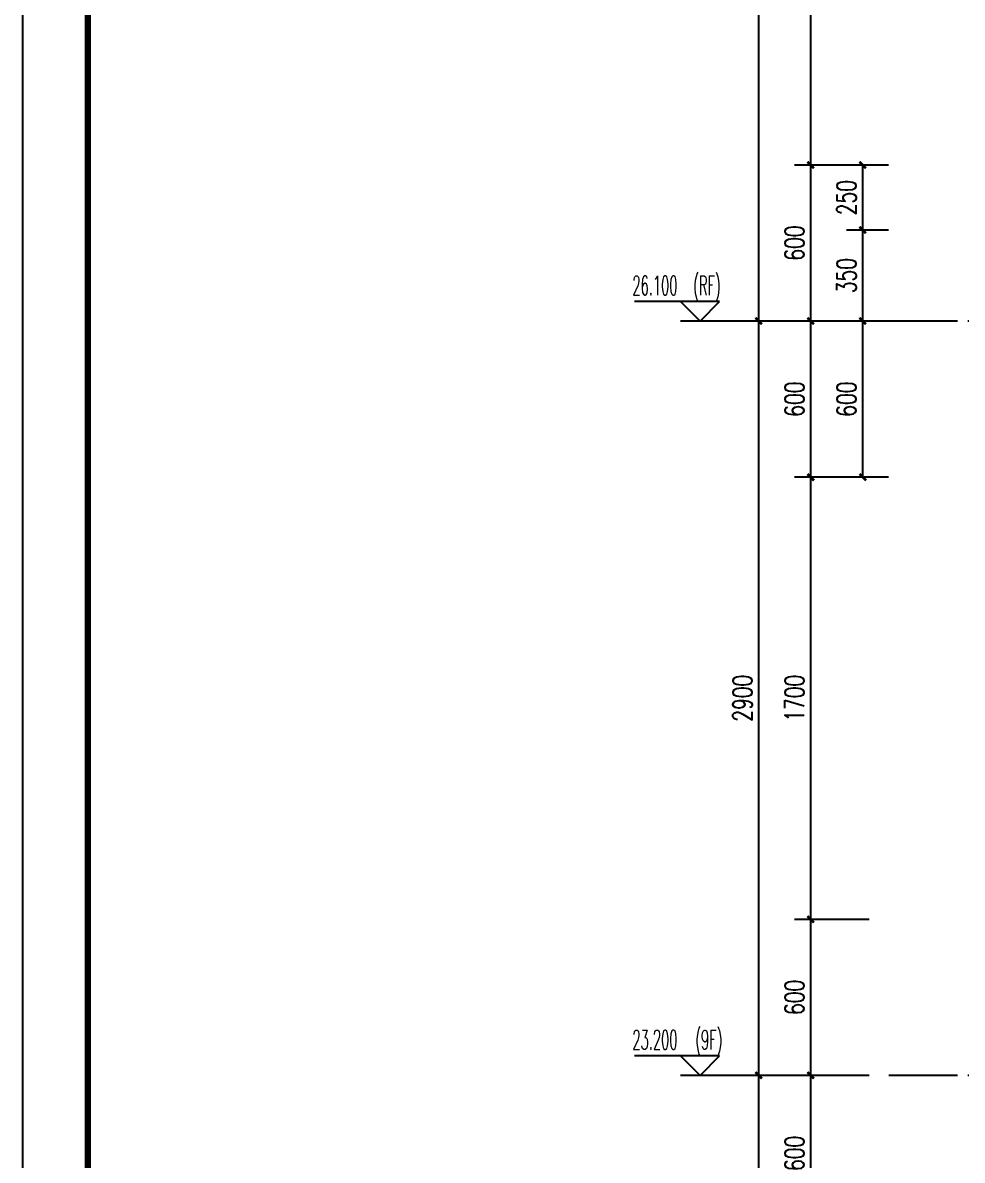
# Model space of a CAD drawing. Extents: x 393367 to 3005760, y 4998 to 826018.
# Drawn here: x 2828155 to 2831768, y 454917 to 459290 of the extents above; entities that cross this region are included whole.
import ezdxf

# ---------------------------------------------------------------- set-up
doc = ezdxf.new("R2010")
doc.units = 0
doc.header["$LTSCALE"] = 1000
doc.linetypes.add('DOTE', pattern=[2.42, 2, -0.2, 0.02, -0.2])
doc.layers.get('0').update_dxf_attribs({"linetype": 'CONTINUOUS'})
doc.layers.get('Defpoints').update_dxf_attribs({"linetype": 'CONTINUOUS'})
for name, color, linetype in [('DIM_ELEV', 3, 'CONTINUOUS'), ('DOTE', 8, 'DOTE'), ('PUB_DIM', 3, 'CONTINUOUS'), ('PUB_TEXT', 7, 'CONTINUOUS'), ('图框', 7, 'CONTINUOUS')]:
    doc.layers.add(name, color=color, linetype=linetype)
doc.layers.add('yichutu', color=7, linetype='CONTINUOUS', true_color=0xffffff, plot=False)
doc.styles.add('_TCH_DIM', font='simplex.shx', dxfattribs={"width": 0.65, "bigfont": 'gbcbig.shx'})
doc.styles.add('_TCH_DIM_T3', font='SIMPLEX', dxfattribs={"width": 0.705882, "bigfont": 'GBCBIG'})
doc.dimstyles.new('_TCH_ARCH&&25', dxfattribs={"dimtxt": 74.375, "dimasz": 25, "dimexe": 62.5, "dimexo": 75, "dimgap": 25, "dimtad": 1, "dimdec": 0, "dimzin": 0, "dimdsep": 46, "dimtxsty": '_TCH_DIM_T3', "dimblk": 'ARCHTICK', "dimcen": 0.09, "dimclrt": 7, "dimazin": 2, "dimtfac": 1, "dimtdec": 0, "dimtix": 1, "dimtmove": 2, "dimatfit": 3, "dimfxl": 1, "dimtolj": 1, "dimtzin": 0, "dimarcsym": 0})

# ---------------------------------------------------------------- blocks, each defined once
blk = doc.blocks.new('GFDDDDRG')
at = {"layer": '图框'}
blk.add_lwpolyline([(923309.8, -107437), (923309.8, -159999.5), (893609.8, -159999.5), (893609.8, -107437)], close=True, dxfattribs=at)
blk.add_lwpolyline([(923309.8, -107437), (923309.8, -159999.5), (893609.8, -159999.5), (893609.8, -107437)], close=True, dxfattribs=at)
at = {"layer": '图框', "const_width": 50}
blk.add_lwpolyline([(894109.8, -159499.5), (922809.8, -159499.5), (922809.8, -108687), (894109.8, -108687)], close=True, dxfattribs=at)
blk = doc.blocks.new('A$C5C8026AD')
at = {"layer": 'DIM_ELEV'}
for p, q in [((-150, 5875), (-478, 5875)), ((-225, 5800), (-300, 5875)), ((-225, 5800), (-150, 5875)), ((200, 5800), (-300, 5800)), ((-150, 2975), (-478, 2975)), ((-225, 2900), (-300, 2975)), ((-225, 2900), (-150, 2975)), ((200, 2900), (-300, 2900))]:
    blk.add_line(p, q, dxfattribs=at)
at = {"layer": 'PUB_TEXT', "style": '_TCH_DIM', "width": 0.494118}
for s, p in [('26.100', (-485.5, 5900)), ('(RF)', (-251.8, 5900)), ('23.200', (-485.5, 3000)), ('(9F)', (-243.7, 3000))]:
    blk.add_text(s, height=74.38, dxfattribs=at).set_placement(p)
blk = doc.blocks.new('_ArchTick')
at = {"color": 0, "linetype": 'ByBlock', "const_width": 0.4}
blk.add_lwpolyline([(-0.5, -0.5), (0.5, 0.5)], dxfattribs=at)
blk = doc.blocks.new('*D1150')
at = {"layer": 'Defpoints', "color": 0, "transparency": 16777216}
for p in [(2831384.7, 458742.7), (2831559.3, 458742.7), (2831559.3, 458492.7)]:
    blk.add_point(p, dxfattribs=at)
at = {"layer": 'PUB_DIM', "color": 0, "lineweight": -2, "transparency": 16777216}
for p, q in [((2831484.3, 458742.7), (2831322.2, 458742.7)), ((2831384.7, 458492.7), (2831384.7, 458742.7)), ((2831484.3, 458492.7), (2831322.2, 458492.7))]:
    blk.add_line(p, q, dxfattribs=at)
at = {"layer": 'PUB_DIM', "color": 0, "lineweight": -2, "transparency": 16777216, "xscale": 25, "yscale": 25, "zscale": 25}
for p, rotation in [((2831384.7, 458742.7), 90), ((2831384.7, 458492.7), 270)]:
    blk.add_blockref('_ArchTick', p, dxfattribs=dict(at, rotation=rotation))
at = {"layer": 'PUB_DIM', "color": 7, "transparency": 16777216, "insert": (2831322.5, 458617.7), "char_height": 74.38, "attachment_point": 5, "rotation": 90, "style": '_TCH_DIM_T3'}
blk.add_mtext('\\A1;250', dxfattribs=at)
blk = doc.blocks.new('*D1151')
at = {"layer": 'Defpoints', "color": 0, "transparency": 16777216}
for p in [(2831384.7, 458492.7), (2831559.3, 458492.7), (2831559.3, 458142.7)]:
    blk.add_point(p, dxfattribs=at)
at = {"layer": 'PUB_DIM', "color": 0, "lineweight": -2, "transparency": 16777216}
for p, q in [((2831484.3, 458492.7), (2831322.2, 458492.7)), ((2831384.7, 458142.7), (2831384.7, 458492.7)), ((2831484.3, 458142.7), (2831322.2, 458142.7))]:
    blk.add_line(p, q, dxfattribs=at)
at = {"layer": 'PUB_DIM', "color": 0, "lineweight": -2, "transparency": 16777216, "xscale": 25, "yscale": 25, "zscale": 25}
for p, rotation in [((2831384.7, 458492.7), 90), ((2831384.7, 458142.7), 270)]:
    blk.add_blockref('_ArchTick', p, dxfattribs=dict(at, rotation=rotation))
at = {"layer": 'PUB_DIM', "color": 7, "transparency": 16777216, "insert": (2831322.5, 458317.7), "char_height": 74.38, "attachment_point": 5, "rotation": 90, "style": '_TCH_DIM_T3'}
blk.add_mtext('\\A1;350', dxfattribs=at)
blk = doc.blocks.new('*D1152')
at = {"layer": 'Defpoints', "color": 0, "transparency": 16777216}
for p in [(2831384.7, 458142.7), (2831559.3, 458142.7), (2831559.3, 457542.7)]:
    blk.add_point(p, dxfattribs=at)
at = {"layer": 'PUB_DIM', "color": 0, "lineweight": -2, "transparency": 16777216}
for p, q in [((2831484.3, 458142.7), (2831322.2, 458142.7)), ((2831384.7, 457542.7), (2831384.7, 458142.7)), ((2831484.3, 457542.7), (2831322.2, 457542.7))]:
    blk.add_line(p, q, dxfattribs=at)
at = {"layer": 'PUB_DIM', "color": 0, "lineweight": -2, "transparency": 16777216, "xscale": 25, "yscale": 25, "zscale": 25}
for p, rotation in [((2831384.7, 458142.7), 90), ((2831384.7, 457542.7), 270)]:
    blk.add_blockref('_ArchTick', p, dxfattribs=dict(at, rotation=rotation))
at = {"layer": 'PUB_DIM', "color": 7, "transparency": 16777216, "insert": (2831322.5, 457842.7), "char_height": 74.38, "attachment_point": 5, "rotation": 90, "style": '_TCH_DIM_T3'}
blk.add_mtext('\\A1;600', dxfattribs=at)
blk = doc.blocks.new('*D1179')
at = {"layer": 'Defpoints', "color": 0, "transparency": 16777216}
for p in [(2831184.7, 455242.7), (2831484.7, 455242.7), (2831484.7, 454642.7)]:
    blk.add_point(p, dxfattribs=at)
at = {"layer": 'PUB_DIM', "color": 0, "lineweight": -2, "transparency": 16777216}
for p, q in [((2831409.7, 455242.7), (2831122.2, 455242.7)), ((2831184.7, 454642.7), (2831184.7, 455242.7)), ((2831409.7, 454642.7), (2831122.2, 454642.7))]:
    blk.add_line(p, q, dxfattribs=at)
at = {"layer": 'PUB_DIM', "color": 0, "lineweight": -2, "transparency": 16777216, "xscale": 25, "yscale": 25, "zscale": 25}
for p, rotation in [((2831184.7, 455242.7), 90), ((2831184.7, 454642.7), 270)]:
    blk.add_blockref('_ArchTick', p, dxfattribs=dict(at, rotation=rotation))
at = {"layer": 'PUB_DIM', "color": 7, "transparency": 16777216, "insert": (2831122.5, 454942.7), "char_height": 74.38, "attachment_point": 5, "rotation": 90, "style": '_TCH_DIM_T3'}
blk.add_mtext('\\A1;600', dxfattribs=at)
blk = doc.blocks.new('*D1180')
at = {"layer": 'Defpoints', "color": 0, "transparency": 16777216}
for p in [(2831184.7, 455842.7), (2831484.7, 455842.7), (2831484.7, 455242.7)]:
    blk.add_point(p, dxfattribs=at)
at = {"layer": 'PUB_DIM', "color": 0, "lineweight": -2, "transparency": 16777216}
for p, q in [((2831409.7, 455842.7), (2831122.2, 455842.7)), ((2831184.7, 455242.7), (2831184.7, 455842.7)), ((2831409.7, 455242.7), (2831122.2, 455242.7))]:
    blk.add_line(p, q, dxfattribs=at)
at = {"layer": 'PUB_DIM', "color": 0, "lineweight": -2, "transparency": 16777216, "xscale": 25, "yscale": 25, "zscale": 25}
for p, rotation in [((2831184.7, 455842.7), 90), ((2831184.7, 455242.7), 270)]:
    blk.add_blockref('_ArchTick', p, dxfattribs=dict(at, rotation=rotation))
at = {"layer": 'PUB_DIM', "color": 7, "transparency": 16777216, "insert": (2831122.5, 455542.7), "char_height": 74.38, "attachment_point": 5, "rotation": 90, "style": '_TCH_DIM_T3'}
blk.add_mtext('\\A1;600', dxfattribs=at)
blk = doc.blocks.new('*D1181')
at = {"layer": 'Defpoints', "color": 0, "transparency": 16777216}
for p in [(2831184.7, 457542.7), (2831484.7, 457542.7), (2831484.7, 455842.7)]:
    blk.add_point(p, dxfattribs=at)
at = {"layer": 'PUB_DIM', "color": 0, "lineweight": -2, "transparency": 16777216}
for p, q in [((2831409.7, 457542.7), (2831122.2, 457542.7)), ((2831184.7, 455842.7), (2831184.7, 457542.7)), ((2831409.7, 455842.7), (2831122.2, 455842.7))]:
    blk.add_line(p, q, dxfattribs=at)
at = {"layer": 'PUB_DIM', "color": 0, "lineweight": -2, "transparency": 16777216, "xscale": 25, "yscale": 25, "zscale": 25}
for p, rotation in [((2831184.7, 457542.7), 90), ((2831184.7, 455842.7), 270)]:
    blk.add_blockref('_ArchTick', p, dxfattribs=dict(at, rotation=rotation))
at = {"layer": 'PUB_DIM', "color": 7, "transparency": 16777216, "insert": (2831122.5, 456692.7), "char_height": 74.38, "attachment_point": 5, "rotation": 90, "style": '_TCH_DIM_T3'}
blk.add_mtext('\\A1;1700', dxfattribs=at)
blk = doc.blocks.new('*D1182')
at = {"layer": 'Defpoints', "color": 0, "transparency": 16777216}
for p in [(2831184.7, 458142.7), (2831484.7, 458142.7), (2831484.7, 457542.7)]:
    blk.add_point(p, dxfattribs=at)
at = {"layer": 'PUB_DIM', "color": 0, "lineweight": -2, "transparency": 16777216}
for p, q in [((2831409.7, 458142.7), (2831122.2, 458142.7)), ((2831184.7, 457542.7), (2831184.7, 458142.7)), ((2831409.7, 457542.7), (2831122.2, 457542.7))]:
    blk.add_line(p, q, dxfattribs=at)
at = {"layer": 'PUB_DIM', "color": 0, "lineweight": -2, "transparency": 16777216, "xscale": 25, "yscale": 25, "zscale": 25}
for p, rotation in [((2831184.7, 458142.7), 90), ((2831184.7, 457542.7), 270)]:
    blk.add_blockref('_ArchTick', p, dxfattribs=dict(at, rotation=rotation))
at = {"layer": 'PUB_DIM', "color": 7, "transparency": 16777216, "insert": (2831122.5, 457842.7), "char_height": 74.38, "attachment_point": 5, "rotation": 90, "style": '_TCH_DIM_T3'}
blk.add_mtext('\\A1;600', dxfattribs=at)
blk = doc.blocks.new('*D1183')
at = {"layer": 'Defpoints', "color": 0, "transparency": 16777216}
for p in [(2831184.7, 458742.7), (2831484.7, 458742.7), (2831484.7, 458142.7)]:
    blk.add_point(p, dxfattribs=at)
at = {"layer": 'PUB_DIM', "color": 0, "lineweight": -2, "transparency": 16777216}
for p, q in [((2831409.7, 458742.7), (2831122.2, 458742.7)), ((2831184.7, 458142.7), (2831184.7, 458742.7)), ((2831409.7, 458142.7), (2831122.2, 458142.7))]:
    blk.add_line(p, q, dxfattribs=at)
at = {"layer": 'PUB_DIM', "color": 0, "lineweight": -2, "transparency": 16777216, "xscale": 25, "yscale": 25, "zscale": 25}
for p, rotation in [((2831184.7, 458742.7), 90), ((2831184.7, 458142.7), 270)]:
    blk.add_blockref('_ArchTick', p, dxfattribs=dict(at, rotation=rotation))
at = {"layer": 'PUB_DIM', "color": 7, "transparency": 16777216, "insert": (2831122.5, 458442.7), "char_height": 74.38, "attachment_point": 5, "rotation": 90, "style": '_TCH_DIM_T3'}
blk.add_mtext('\\A1;600', dxfattribs=at)
blk = doc.blocks.new('*D1184')
at = {"layer": 'Defpoints', "color": 0, "transparency": 16777216}
for p in [(2831184.7, 460442.7), (2831484.7, 460442.7), (2831484.7, 458742.7)]:
    blk.add_point(p, dxfattribs=at)
at = {"layer": 'PUB_DIM', "color": 0, "lineweight": -2, "transparency": 16777216}
for p, q in [((2831409.7, 460442.7), (2831122.2, 460442.7)), ((2831184.7, 458742.7), (2831184.7, 460442.7)), ((2831409.7, 458742.7), (2831122.2, 458742.7))]:
    blk.add_line(p, q, dxfattribs=at)
at = {"layer": 'PUB_DIM', "color": 0, "lineweight": -2, "transparency": 16777216, "xscale": 25, "yscale": 25, "zscale": 25}
for p, rotation in [((2831184.7, 460442.7), 90), ((2831184.7, 458742.7), 270)]:
    blk.add_blockref('_ArchTick', p, dxfattribs=dict(at, rotation=rotation))
at = {"layer": 'PUB_DIM', "color": 7, "transparency": 16777216, "insert": (2831122.5, 459592.7), "char_height": 74.38, "attachment_point": 5, "rotation": 90, "style": '_TCH_DIM_T3'}
blk.add_mtext('\\A1;1700', dxfattribs=at)
blk = doc.blocks.new('*D1191')
at = {"layer": 'Defpoints', "color": 0, "transparency": 16777216}
for p in [(2830984.7, 455242.7), (2831484.7, 455242.7), (2831484.7, 452342.7)]:
    blk.add_point(p, dxfattribs=at)
at = {"layer": 'PUB_DIM', "color": 0, "lineweight": -2, "transparency": 16777216}
for p, q in [((2831409.7, 455242.7), (2830922.2, 455242.7)), ((2830984.7, 452342.7), (2830984.7, 455242.7)), ((2831409.7, 452342.7), (2830922.2, 452342.7))]:
    blk.add_line(p, q, dxfattribs=at)
at = {"layer": 'PUB_DIM', "color": 0, "lineweight": -2, "transparency": 16777216, "xscale": 25, "yscale": 25, "zscale": 25}
for p, rotation in [((2830984.7, 455242.7), 90), ((2830984.7, 452342.7), 270)]:
    blk.add_blockref('_ArchTick', p, dxfattribs=dict(at, rotation=rotation))
at = {"layer": 'PUB_DIM', "color": 7, "transparency": 16777216, "insert": (2830922.5, 453792.7), "char_height": 74.38, "attachment_point": 5, "rotation": 90, "style": '_TCH_DIM_T3'}
blk.add_mtext('\\A1;2900', dxfattribs=at)
blk = doc.blocks.new('*D1192')
at = {"layer": 'Defpoints', "color": 0, "transparency": 16777216}
for p in [(2830984.7, 458142.7), (2831484.7, 458142.7), (2831484.7, 455242.7)]:
    blk.add_point(p, dxfattribs=at)
at = {"layer": 'PUB_DIM', "color": 0, "lineweight": -2, "transparency": 16777216}
for p, q in [((2831409.7, 458142.7), (2830922.2, 458142.7)), ((2830984.7, 455242.7), (2830984.7, 458142.7)), ((2831409.7, 455242.7), (2830922.2, 455242.7))]:
    blk.add_line(p, q, dxfattribs=at)
at = {"layer": 'PUB_DIM', "color": 0, "lineweight": -2, "transparency": 16777216, "xscale": 25, "yscale": 25, "zscale": 25}
for p, rotation in [((2830984.7, 458142.7), 90), ((2830984.7, 455242.7), 270)]:
    blk.add_blockref('_ArchTick', p, dxfattribs=dict(at, rotation=rotation))
at = {"layer": 'PUB_DIM', "color": 7, "transparency": 16777216, "insert": (2830922.5, 456692.7), "char_height": 74.38, "attachment_point": 5, "rotation": 90, "style": '_TCH_DIM_T3'}
blk.add_mtext('\\A1;2900', dxfattribs=at)
blk = doc.blocks.new('*D1193')
at = {"layer": 'Defpoints', "color": 0, "transparency": 16777216}
for p in [(2830984.7, 461042.7), (2831484.7, 461042.7), (2831484.7, 458142.7)]:
    blk.add_point(p, dxfattribs=at)
at = {"layer": 'PUB_DIM', "color": 0, "lineweight": -2, "transparency": 16777216}
for p, q in [((2831409.7, 461042.7), (2830922.2, 461042.7)), ((2830984.7, 458142.7), (2830984.7, 461042.7)), ((2831409.7, 458142.7), (2830922.2, 458142.7))]:
    blk.add_line(p, q, dxfattribs=at)
at = {"layer": 'PUB_DIM', "color": 0, "lineweight": -2, "transparency": 16777216, "xscale": 25, "yscale": 25, "zscale": 25}
for p, rotation in [((2830984.7, 461042.7), 90), ((2830984.7, 458142.7), 270)]:
    blk.add_blockref('_ArchTick', p, dxfattribs=dict(at, rotation=rotation))
at = {"layer": 'PUB_DIM', "color": 7, "transparency": 16777216, "insert": (2830922.5, 459592.7), "char_height": 74.38, "attachment_point": 5, "rotation": 90, "style": '_TCH_DIM_T3'}
blk.add_mtext('\\A1;2900', dxfattribs=at)
blk = doc.blocks.new('yct-525-297-26250-14850-50-3002')
at = {"layer": 'yichutu', "color": 7, "true_color": 0xffffff}
blk.add_lwpolyline([(0, 0), (0, 14850), (26250, 14850), (26250, 0)], close=True, dxfattribs=at)

msp = doc.modelspace()

# ---------------------------------------------------------------- linework, layer by layer
at = {"layer": 'DOTE', "linetype": 'DOTE', "ltscale": 0.2}
for p, q in [((2834653.37347, 458142.70355), (2831484.65439, 458142.70355)), ((2834653.37347, 455242.70355), (2831484.65439, 455242.70355))]:
    msp.add_line(p, q, dxfattribs=at)

# ---------------------------------------------------------------- block references
at = {"xscale": 0.5, "yscale": 0.5, "zscale": 0.5}
msp.add_blockref('GFDDDDRG', (2381349.86148, 518369.20917), dxfattribs=at)
msp.add_blockref('A$C5C8026AD', (2830984.65439, 452342.70355))
at = {"layer": 'yichutu', "rotation": 270}
msp.add_blockref('yct-525-297-26250-14850-50-3002', (2828154.75106, 464650.72831), dxfattribs=at)

# ---------------------------------------------------------------- dimensions: what is measured, and where the dimension line sits
at = {"layer": 'PUB_DIM'}
for p1, p2, distance, picture, middle in [((2831484.65439, 458142.70355), (2831484.65439, 461042.70355), 500, '*D1193', (2830922.46689, 459592.70355)), ((2831484.65439, 458742.70355), (2831484.65439, 460442.70355), 300, '*D1184', (2831122.46689, 459592.70355)), ((2831484.65439, 458142.70355), (2831484.65439, 458742.70355), 300, '*D1183', (2831122.46689, 458442.70355)), ((2831559.26516, 458492.70355), (2831559.26516, 458742.70355), 174.61077, '*D1150', (2831322.46689, 458617.70355)), ((2831559.26516, 458142.70355), (2831559.26516, 458492.70355), 174.61077, '*D1151', (2831322.46689, 458317.70355)), ((2831484.65439, 455242.70355), (2831484.65439, 458142.70355), 500, '*D1192', (2830922.46689, 456692.70355)), ((2831484.65439, 457542.69542), (2831484.65439, 458142.70355), 300, '*D1182', (2831122.46689, 457842.69949)), ((2831559.26516, 457542.70355), (2831559.26516, 458142.70355), 174.61077, '*D1152', (2831322.46689, 457842.70355)), ((2831484.65439, 455842.70355), (2831484.65439, 457542.69542), 300, '*D1181', (2831122.46689, 456692.69949)), ((2831484.65439, 455242.70355), (2831484.65439, 455842.70355), 300, '*D1180', (2831122.46689, 455542.70355)), ((2831484.65439, 452342.70355), (2831484.65439, 455242.70355), 500, '*D1191', (2830922.46689, 453792.70355)), ((2831484.65439, 454642.70355), (2831484.65439, 455242.70355), 300, '*D1179', (2831122.46689, 454942.70355))]:
    dim = msp.add_aligned_dim(p1=p1, p2=p2, distance=distance, dimstyle='_TCH_ARCH&&25', dxfattribs=at)
    dim.commit()
    dim.dimension.update_dxf_attribs({"geometry": picture, "text_midpoint": middle})

doc.saveas('drawing.dxf')
